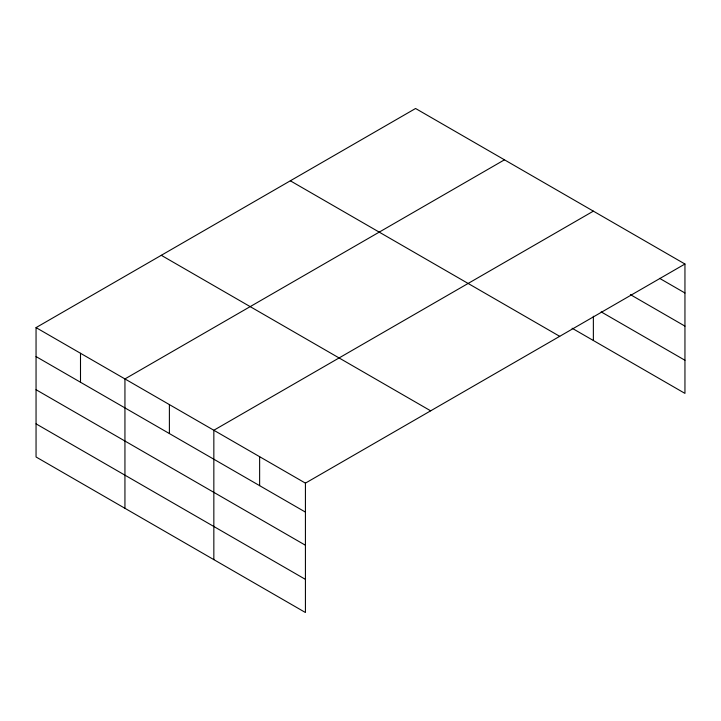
<?xml version="1.0" encoding="UTF-8"?>
<svg xmlns="http://www.w3.org/2000/svg" width="721" height="721" viewBox="0 0 721 721"><rect width="100%" height="100%" fill="white"/><g stroke="black" fill="none" stroke-linecap="round" stroke-linejoin="round"><path stroke-width="1.08" d="M684.95 264.021L415.575 108.492L36.05 327.613L36.05 456.979L305.425 612.508L305.425 483.133L684.95 264.021L684.95 393.387L572.104 328.235M504.466 159.819L124.94 378.931L124.94 508.305M593.365 211.145L213.84 430.257L213.84 559.631M659.616 278.36L684.95 292.987M630.388 294.619L684.95 326.117M601.161 311.878L684.95 360.257M290.329 180.8L559.703 336.328M161.297 255.306L430.671 410.826M36.05 327.613L305.425 483.133M36.05 356.58L305.425 512.099M36.05 389.71L305.425 545.238M36.05 423.849L305.425 579.369M593.365 316.213L593.365 340.51M259.632 456.699L259.632 485.666M169.39 404.598L169.39 433.564M80.5 353.272L80.5 382.238"/></g></svg>
